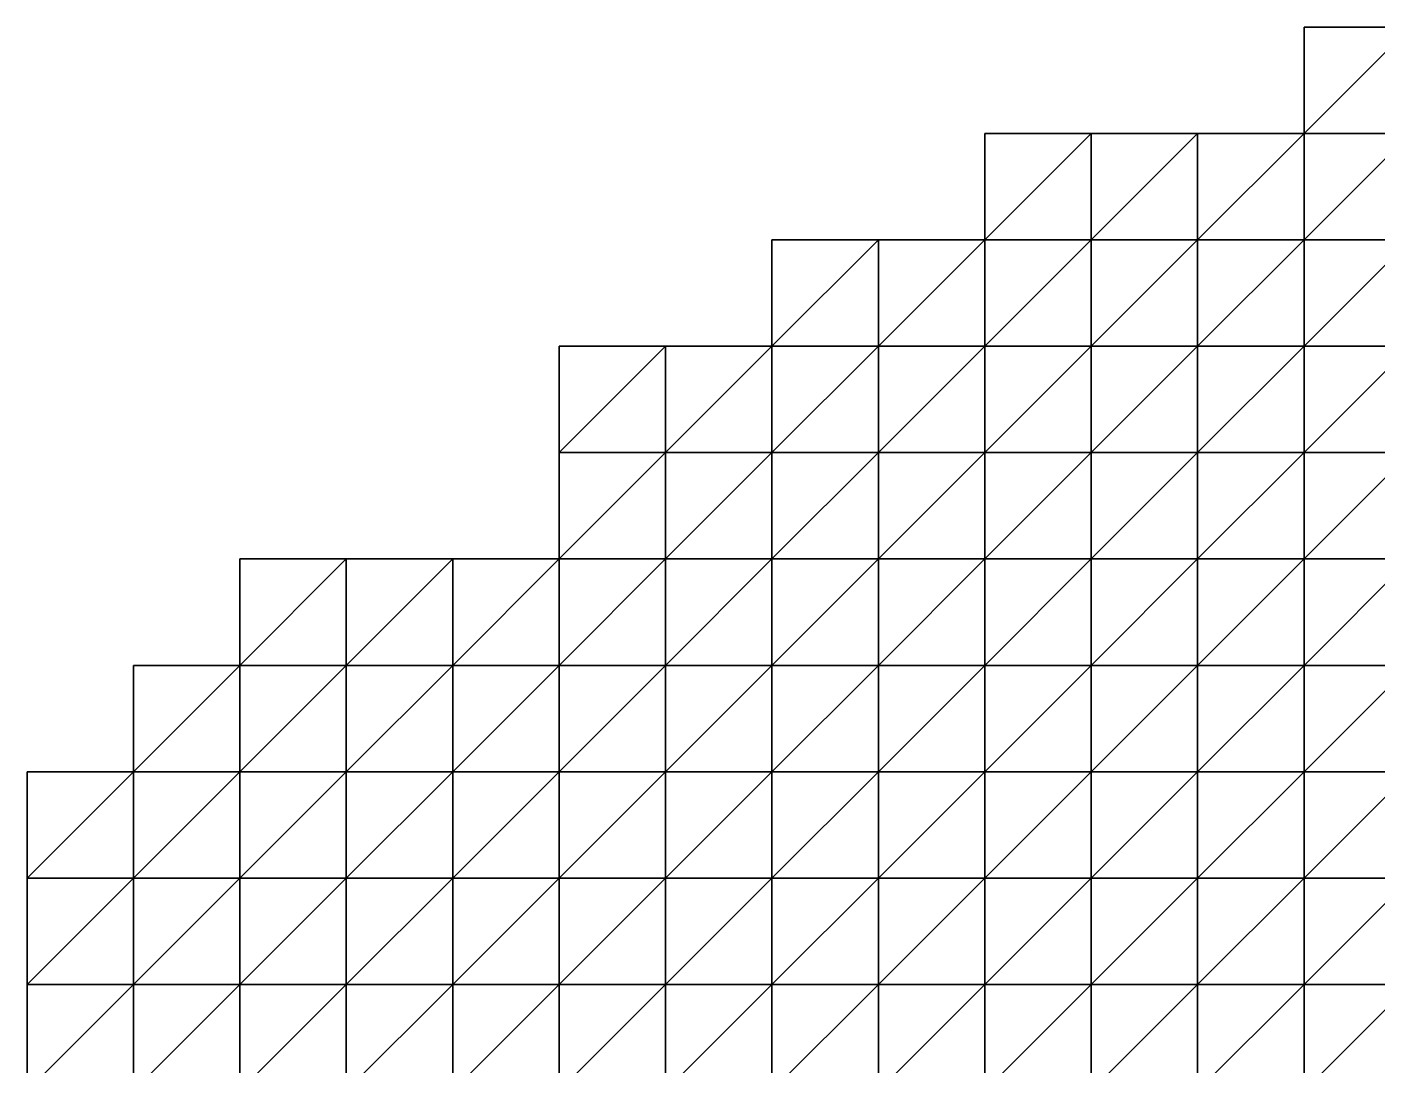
# Model space of a CAD drawing. Extents: x 292020 to 295740, y 4557680 to 4560040.
# Drawn here: x 293220 to 293473.9, y 4559124.7 to 4559320 of the extents above; entities that cross this region are included whole.
import ezdxf

# ---------------------------------------------------------------- set-up
doc = ezdxf.new("R2010")
doc.units = 0
doc.layers.add('RUN201_4_-_RUN201_NODOMAIN5_20X', color=7, linetype='CONTINUOUS')

msp = doc.modelspace()

# ---------------------------------------------------------------- linework, layer by layer
at = {"layer": 'RUN201_4_-_RUN201_NODOMAIN5_20X'}
for points in [[(293460, 4559320, 1900), (293460, 4559300, 1900), (293480, 4559320, 1900)], [(293480, 4559320, 1900), (293460, 4559300, 1900), (293480, 4559300, 1900)], [(293480, 4559320, 1920), (293460, 4559300, 1920), (293460, 4559320, 1920)], [(293480, 4559300, 1920), (293460, 4559300, 1920), (293480, 4559320, 1920)], [(293480, 4559320, 1900), (293460, 4559320, 1920), (293460, 4559320, 1900)], [(293480, 4559320, 1920), (293460, 4559320, 1920), (293480, 4559320, 1900)], [(293460, 4559320, 1900), (293460, 4559300, 1920), (293460, 4559300, 1900)], [(293460, 4559320, 1920), (293460, 4559300, 1920), (293460, 4559320, 1900)], [(293400, 4559300, 1900), (293400, 4559280, 1900), (293420, 4559300, 1900)], [(293420, 4559300, 1900), (293400, 4559280, 1900), (293420, 4559280, 1900)], [(293420, 4559300, 1920), (293400, 4559280, 1920), (293400, 4559300, 1920)], [(293420, 4559280, 1920), (293400, 4559280, 1920), (293420, 4559300, 1920)], [(293420, 4559300, 1900), (293400, 4559300, 1920), (293400, 4559300, 1900)], [(293420, 4559300, 1920), (293400, 4559300, 1920), (293420, 4559300, 1900)], [(293400, 4559300, 1900), (293400, 4559280, 1920), (293400, 4559280, 1900)], [(293400, 4559300, 1920), (293400, 4559280, 1920), (293400, 4559300, 1900)], [(293420, 4559300, 1900), (293420, 4559280, 1900), (293440, 4559300, 1900)], [(293440, 4559300, 1900), (293420, 4559280, 1900), (293440, 4559280, 1900)], [(293440, 4559300, 1920), (293420, 4559280, 1920), (293420, 4559300, 1920)], [(293440, 4559280, 1920), (293420, 4559280, 1920), (293440, 4559300, 1920)], [(293440, 4559300, 1900), (293420, 4559300, 1920), (293420, 4559300, 1900)], [(293440, 4559300, 1920), (293420, 4559300, 1920), (293440, 4559300, 1900)], [(293440, 4559300, 1900), (293440, 4559280, 1900), (293460, 4559300, 1900)], [(293460, 4559300, 1900), (293440, 4559280, 1900), (293460, 4559280, 1900)], [(293460, 4559300, 1920), (293440, 4559280, 1920), (293440, 4559300, 1920)], [(293460, 4559280, 1920), (293440, 4559280, 1920), (293460, 4559300, 1920)], [(293460, 4559300, 1900), (293440, 4559300, 1920), (293440, 4559300, 1900)], [(293460, 4559300, 1920), (293440, 4559300, 1920), (293460, 4559300, 1900)], [(293460, 4559300, 1880), (293460, 4559280, 1880), (293480, 4559300, 1880)], [(293480, 4559300, 1880), (293460, 4559280, 1880), (293480, 4559280, 1880)], [(293480, 4559300, 1880), (293460, 4559300, 1900), (293460, 4559300, 1880)], [(293480, 4559300, 1900), (293460, 4559300, 1900), (293480, 4559300, 1880)], [(293460, 4559300, 1880), (293460, 4559280, 1900), (293460, 4559280, 1880)], [(293460, 4559300, 1900), (293460, 4559280, 1900), (293460, 4559300, 1880)], [(293480, 4559300, 1920), (293460, 4559280, 1920), (293460, 4559300, 1920)], [(293480, 4559280, 1920), (293460, 4559280, 1920), (293480, 4559300, 1920)], [(293360, 4559280, 1900), (293360, 4559260, 1900), (293380, 4559280, 1900)], [(293380, 4559280, 1900), (293360, 4559260, 1900), (293380, 4559260, 1900)], [(293380, 4559280, 1920), (293360, 4559260, 1920), (293360, 4559280, 1920)], [(293380, 4559260, 1920), (293360, 4559260, 1920), (293380, 4559280, 1920)], [(293380, 4559280, 1900), (293360, 4559280, 1920), (293360, 4559280, 1900)], [(293380, 4559280, 1920), (293360, 4559280, 1920), (293380, 4559280, 1900)], [(293360, 4559280, 1900), (293360, 4559260, 1920), (293360, 4559260, 1900)], [(293360, 4559280, 1920), (293360, 4559260, 1920), (293360, 4559280, 1900)], [(293380, 4559280, 1900), (293380, 4559260, 1900), (293400, 4559280, 1900)], [(293400, 4559280, 1900), (293380, 4559260, 1900), (293400, 4559260, 1900)], [(293400, 4559280, 1920), (293380, 4559260, 1920), (293380, 4559280, 1920)], [(293400, 4559260, 1920), (293380, 4559260, 1920), (293400, 4559280, 1920)], [(293400, 4559280, 1900), (293380, 4559280, 1920), (293380, 4559280, 1900)], [(293400, 4559280, 1920), (293380, 4559280, 1920), (293400, 4559280, 1900)], [(293400, 4559280, 1880), (293400, 4559260, 1880), (293420, 4559280, 1880)], [(293420, 4559280, 1880), (293400, 4559260, 1880), (293420, 4559260, 1880)], [(293420, 4559280, 1880), (293400, 4559280, 1900), (293400, 4559280, 1880)], [(293420, 4559280, 1900), (293400, 4559280, 1900), (293420, 4559280, 1880)], [(293400, 4559280, 1880), (293400, 4559260, 1900), (293400, 4559260, 1880)], [(293400, 4559280, 1900), (293400, 4559260, 1900), (293400, 4559280, 1880)], [(293420, 4559280, 1920), (293400, 4559260, 1920), (293400, 4559280, 1920)], [(293420, 4559260, 1920), (293400, 4559260, 1920), (293420, 4559280, 1920)], [(293420, 4559280, 1880), (293420, 4559260, 1880), (293440, 4559280, 1880)], [(293440, 4559280, 1880), (293420, 4559260, 1880), (293440, 4559260, 1880)], [(293440, 4559280, 1880), (293420, 4559280, 1900), (293420, 4559280, 1880)], [(293440, 4559280, 1900), (293420, 4559280, 1900), (293440, 4559280, 1880)], [(293440, 4559280, 1920), (293420, 4559260, 1920), (293420, 4559280, 1920)], [(293440, 4559260, 1920), (293420, 4559260, 1920), (293440, 4559280, 1920)], [(293440, 4559280, 1880), (293440, 4559260, 1880), (293460, 4559280, 1880)], [(293460, 4559280, 1880), (293440, 4559260, 1880), (293460, 4559260, 1880)], [(293460, 4559280, 1880), (293440, 4559280, 1900), (293440, 4559280, 1880)], [(293460, 4559280, 1900), (293440, 4559280, 1900), (293460, 4559280, 1880)], [(293460, 4559280, 1920), (293440, 4559260, 1920), (293440, 4559280, 1920)], [(293460, 4559260, 1920), (293440, 4559260, 1920), (293460, 4559280, 1920)], [(293460, 4559280, 1860), (293460, 4559260, 1860), (293480, 4559280, 1860)], [(293480, 4559280, 1860), (293460, 4559260, 1860), (293480, 4559260, 1860)], [(293480, 4559280, 1860), (293460, 4559280, 1880), (293460, 4559280, 1860)], [(293480, 4559280, 1880), (293460, 4559280, 1880), (293480, 4559280, 1860)], [(293460, 4559280, 1860), (293460, 4559260, 1880), (293460, 4559260, 1860)], [(293460, 4559280, 1880), (293460, 4559260, 1880), (293460, 4559280, 1860)], [(293480, 4559280, 1920), (293460, 4559260, 1920), (293460, 4559280, 1920)], [(293480, 4559260, 1920), (293460, 4559260, 1920), (293480, 4559280, 1920)], [(293320, 4559260, 1900), (293320, 4559240, 1900), (293340, 4559260, 1900)], [(293340, 4559260, 1900), (293320, 4559240, 1900), (293340, 4559240, 1900)], [(293340, 4559260, 1920), (293320, 4559240, 1920), (293320, 4559260, 1920)], [(293340, 4559240, 1920), (293320, 4559240, 1920), (293340, 4559260, 1920)], [(293340, 4559260, 1900), (293320, 4559260, 1920), (293320, 4559260, 1900)], [(293340, 4559260, 1920), (293320, 4559260, 1920), (293340, 4559260, 1900)], [(293320, 4559260, 1900), (293320, 4559240, 1920), (293320, 4559240, 1900)], [(293320, 4559260, 1920), (293320, 4559240, 1920), (293320, 4559260, 1900)], [(293340, 4559260, 1900), (293340, 4559240, 1900), (293360, 4559260, 1900)], [(293360, 4559260, 1900), (293340, 4559240, 1900), (293360, 4559240, 1900)], [(293360, 4559260, 1920), (293340, 4559240, 1920), (293340, 4559260, 1920)], [(293360, 4559240, 1920), (293340, 4559240, 1920), (293360, 4559260, 1920)], [(293360, 4559260, 1900), (293340, 4559260, 1920), (293340, 4559260, 1900)], [(293360, 4559260, 1920), (293340, 4559260, 1920), (293360, 4559260, 1900)], [(293360, 4559260, 1880), (293360, 4559240, 1880), (293380, 4559260, 1880)], [(293380, 4559260, 1880), (293360, 4559240, 1880), (293380, 4559240, 1880)], [(293380, 4559260, 1880), (293360, 4559260, 1900), (293360, 4559260, 1880)], [(293380, 4559260, 1900), (293360, 4559260, 1900), (293380, 4559260, 1880)], [(293360, 4559260, 1880), (293360, 4559240, 1900), (293360, 4559240, 1880)], [(293360, 4559260, 1900), (293360, 4559240, 1900), (293360, 4559260, 1880)], [(293380, 4559260, 1920), (293360, 4559240, 1920), (293360, 4559260, 1920)], [(293380, 4559240, 1920), (293360, 4559240, 1920), (293380, 4559260, 1920)], [(293380, 4559260, 1880), (293380, 4559240, 1880), (293400, 4559260, 1880)], [(293400, 4559260, 1880), (293380, 4559240, 1880), (293400, 4559240, 1880)], [(293400, 4559260, 1880), (293380, 4559260, 1900), (293380, 4559260, 1880)], [(293400, 4559260, 1900), (293380, 4559260, 1900), (293400, 4559260, 1880)], [(293400, 4559260, 1920), (293380, 4559240, 1920), (293380, 4559260, 1920)], [(293400, 4559240, 1920), (293380, 4559240, 1920), (293400, 4559260, 1920)], [(293400, 4559260, 1880), (293400, 4559240, 1880), (293420, 4559260, 1880)], [(293420, 4559260, 1880), (293400, 4559240, 1880), (293420, 4559240, 1880)], [(293420, 4559260, 1920), (293400, 4559240, 1920), (293400, 4559260, 1920)], [(293420, 4559240, 1920), (293400, 4559240, 1920), (293420, 4559260, 1920)], [(293420, 4559260, 1860), (293420, 4559240, 1860), (293440, 4559260, 1860)], [(293440, 4559260, 1860), (293420, 4559240, 1860), (293440, 4559240, 1860)], [(293440, 4559260, 1860), (293420, 4559260, 1880), (293420, 4559260, 1860)], [(293440, 4559260, 1880), (293420, 4559260, 1880), (293440, 4559260, 1860)], [(293420, 4559260, 1860), (293420, 4559240, 1880), (293420, 4559240, 1860)], [(293420, 4559260, 1880), (293420, 4559240, 1880), (293420, 4559260, 1860)], [(293440, 4559260, 1920), (293420, 4559240, 1920), (293420, 4559260, 1920)], [(293440, 4559240, 1920), (293420, 4559240, 1920), (293440, 4559260, 1920)], [(293440, 4559260, 1860), (293440, 4559240, 1860), (293460, 4559260, 1860)], [(293460, 4559260, 1860), (293440, 4559240, 1860), (293460, 4559240, 1860)], [(293460, 4559260, 1860), (293440, 4559260, 1880), (293440, 4559260, 1860)], [(293460, 4559260, 1880), (293440, 4559260, 1880), (293460, 4559260, 1860)], [(293460, 4559260, 1920), (293440, 4559240, 1920), (293440, 4559260, 1920)], [(293460, 4559240, 1920), (293440, 4559240, 1920), (293460, 4559260, 1920)], [(293460, 4559260, 1840), (293460, 4559240, 1840), (293480, 4559260, 1840)], [(293480, 4559260, 1840), (293460, 4559240, 1840), (293480, 4559240, 1840)], [(293480, 4559260, 1840), (293460, 4559260, 1860), (293460, 4559260, 1840)], [(293480, 4559260, 1860), (293460, 4559260, 1860), (293480, 4559260, 1840)], [(293460, 4559260, 1840), (293460, 4559240, 1860), (293460, 4559240, 1840)], [(293460, 4559260, 1860), (293460, 4559240, 1860), (293460, 4559260, 1840)], [(293480, 4559260, 1920), (293460, 4559240, 1920), (293460, 4559260, 1920)], [(293480, 4559240, 1920), (293460, 4559240, 1920), (293480, 4559260, 1920)], [(293320, 4559240, 1880), (293320, 4559220, 1880), (293340, 4559240, 1880)], [(293340, 4559240, 1880), (293320, 4559220, 1880), (293340, 4559220, 1880)], [(293340, 4559240, 1900), (293320, 4559220, 1900), (293320, 4559240, 1900)], [(293340, 4559220, 1900), (293320, 4559220, 1900), (293340, 4559240, 1900)], [(293340, 4559240, 1880), (293320, 4559240, 1900), (293320, 4559240, 1880)], [(293340, 4559240, 1900), (293320, 4559240, 1900), (293340, 4559240, 1880)], [(293320, 4559240, 1880), (293320, 4559220, 1900), (293320, 4559220, 1880)], [(293320, 4559240, 1900), (293320, 4559220, 1900), (293320, 4559240, 1880)], [(293320, 4559240, 1900), (293320, 4559240, 1920), (293340, 4559240, 1900)], [(293340, 4559240, 1900), (293320, 4559240, 1920), (293340, 4559240, 1920)], [(293340, 4559240, 1880), (293340, 4559220, 1880), (293360, 4559240, 1880)], [(293360, 4559240, 1880), (293340, 4559220, 1880), (293360, 4559220, 1880)], [(293360, 4559240, 1880), (293340, 4559240, 1900), (293340, 4559240, 1880)], [(293360, 4559240, 1900), (293340, 4559240, 1900), (293360, 4559240, 1880)], [(293360, 4559240, 1920), (293340, 4559220, 1920), (293340, 4559240, 1920)], [(293360, 4559220, 1920), (293340, 4559220, 1920), (293360, 4559240, 1920)], [(293340, 4559240, 1900), (293340, 4559220, 1920), (293340, 4559220, 1900)], [(293340, 4559240, 1920), (293340, 4559220, 1920), (293340, 4559240, 1900)], [(293360, 4559240, 1880), (293360, 4559220, 1880), (293380, 4559240, 1880)], [(293380, 4559240, 1880), (293360, 4559220, 1880), (293380, 4559220, 1880)], [(293380, 4559240, 1920), (293360, 4559220, 1920), (293360, 4559240, 1920)], [(293380, 4559220, 1920), (293360, 4559220, 1920), (293380, 4559240, 1920)], [(293380, 4559240, 1860), (293380, 4559220, 1860), (293400, 4559240, 1860)], [(293400, 4559240, 1860), (293380, 4559220, 1860), (293400, 4559220, 1860)], [(293400, 4559240, 1860), (293380, 4559240, 1880), (293380, 4559240, 1860)], [(293400, 4559240, 1880), (293380, 4559240, 1880), (293400, 4559240, 1860)], [(293380, 4559240, 1860), (293380, 4559220, 1880), (293380, 4559220, 1860)], [(293380, 4559240, 1880), (293380, 4559220, 1880), (293380, 4559240, 1860)], [(293400, 4559240, 1920), (293380, 4559220, 1920), (293380, 4559240, 1920)], [(293400, 4559220, 1920), (293380, 4559220, 1920), (293400, 4559240, 1920)], [(293400, 4559240, 1860), (293400, 4559220, 1860), (293420, 4559240, 1860)], [(293420, 4559240, 1860), (293400, 4559220, 1860), (293420, 4559220, 1860)], [(293420, 4559240, 1860), (293400, 4559240, 1880), (293400, 4559240, 1860)], [(293420, 4559240, 1880), (293400, 4559240, 1880), (293420, 4559240, 1860)], [(293420, 4559240, 1920), (293400, 4559220, 1920), (293400, 4559240, 1920)], [(293420, 4559220, 1920), (293400, 4559220, 1920), (293420, 4559240, 1920)], [(293420, 4559240, 1840), (293420, 4559220, 1840), (293440, 4559240, 1840)], [(293440, 4559240, 1840), (293420, 4559220, 1840), (293440, 4559220, 1840)], [(293440, 4559240, 1840), (293420, 4559240, 1860), (293420, 4559240, 1840)], [(293440, 4559240, 1860), (293420, 4559240, 1860), (293440, 4559240, 1840)], [(293420, 4559240, 1840), (293420, 4559220, 1860), (293420, 4559220, 1840)], [(293420, 4559240, 1860), (293420, 4559220, 1860), (293420, 4559240, 1840)], [(293440, 4559240, 1920), (293420, 4559220, 1920), (293420, 4559240, 1920)], [(293440, 4559220, 1920), (293420, 4559220, 1920), (293440, 4559240, 1920)], [(293440, 4559240, 1840), (293440, 4559220, 1840), (293460, 4559240, 1840)], [(293460, 4559240, 1840), (293440, 4559220, 1840), (293460, 4559220, 1840)], [(293460, 4559240, 1840), (293440, 4559240, 1860), (293440, 4559240, 1840)], [(293460, 4559240, 1860), (293440, 4559240, 1860), (293460, 4559240, 1840)], [(293460, 4559240, 1920), (293440, 4559220, 1920), (293440, 4559240, 1920)], [(293460, 4559220, 1920), (293440, 4559220, 1920), (293460, 4559240, 1920)], [(293460, 4559240, 1820), (293460, 4559220, 1820), (293480, 4559240, 1820)], [(293480, 4559240, 1820), (293460, 4559220, 1820), (293480, 4559220, 1820)], [(293480, 4559240, 1820), (293460, 4559240, 1840), (293460, 4559240, 1820)], [(293480, 4559240, 1840), (293460, 4559240, 1840), (293480, 4559240, 1820)], [(293460, 4559240, 1820), (293460, 4559220, 1840), (293460, 4559220, 1820)], [(293460, 4559240, 1840), (293460, 4559220, 1840), (293460, 4559240, 1820)], [(293480, 4559240, 1920), (293460, 4559220, 1920), (293460, 4559240, 1920)], [(293480, 4559220, 1920), (293460, 4559220, 1920), (293480, 4559240, 1920)], [(293260, 4559220, 1880), (293260, 4559200, 1880), (293280, 4559220, 1880)], [(293280, 4559220, 1880), (293260, 4559200, 1880), (293280, 4559200, 1880)], [(293280, 4559220, 1900), (293260, 4559200, 1900), (293260, 4559220, 1900)], [(293280, 4559200, 1900), (293260, 4559200, 1900), (293280, 4559220, 1900)], [(293280, 4559220, 1880), (293260, 4559220, 1900), (293260, 4559220, 1880)], [(293280, 4559220, 1900), (293260, 4559220, 1900), (293280, 4559220, 1880)], [(293260, 4559220, 1880), (293260, 4559200, 1900), (293260, 4559200, 1880)], [(293260, 4559220, 1900), (293260, 4559200, 1900), (293260, 4559220, 1880)], [(293280, 4559220, 1880), (293280, 4559200, 1880), (293300, 4559220, 1880)], [(293300, 4559220, 1880), (293280, 4559200, 1880), (293300, 4559200, 1880)], [(293300, 4559220, 1900), (293280, 4559200, 1900), (293280, 4559220, 1900)], [(293300, 4559200, 1900), (293280, 4559200, 1900), (293300, 4559220, 1900)], [(293300, 4559220, 1880), (293280, 4559220, 1900), (293280, 4559220, 1880)], [(293300, 4559220, 1900), (293280, 4559220, 1900), (293300, 4559220, 1880)], [(293300, 4559220, 1880), (293300, 4559200, 1880), (293320, 4559220, 1880)], [(293320, 4559220, 1880), (293300, 4559200, 1880), (293320, 4559200, 1880)], [(293320, 4559220, 1900), (293300, 4559200, 1900), (293300, 4559220, 1900)], [(293320, 4559200, 1900), (293300, 4559200, 1900), (293320, 4559220, 1900)], [(293320, 4559220, 1880), (293300, 4559220, 1900), (293300, 4559220, 1880)], [(293320, 4559220, 1900), (293300, 4559220, 1900), (293320, 4559220, 1880)], [(293320, 4559220, 1880), (293320, 4559200, 1880), (293340, 4559220, 1880)], [(293340, 4559220, 1880), (293320, 4559200, 1880), (293340, 4559200, 1880)], [(293340, 4559220, 1900), (293320, 4559200, 1900), (293320, 4559220, 1900)], [(293340, 4559200, 1900), (293320, 4559200, 1900), (293340, 4559220, 1900)], [(293340, 4559220, 1860), (293340, 4559200, 1860), (293360, 4559220, 1860)], [(293360, 4559220, 1860), (293340, 4559200, 1860), (293360, 4559200, 1860)], [(293360, 4559220, 1860), (293340, 4559220, 1880), (293340, 4559220, 1860)], [(293360, 4559220, 1880), (293340, 4559220, 1880), (293360, 4559220, 1860)], [(293340, 4559220, 1860), (293340, 4559200, 1880), (293340, 4559200, 1860)], [(293340, 4559220, 1880), (293340, 4559200, 1880), (293340, 4559220, 1860)], [(293360, 4559220, 1920), (293340, 4559200, 1920), (293340, 4559220, 1920)], [(293360, 4559200, 1920), (293340, 4559200, 1920), (293360, 4559220, 1920)], [(293340, 4559220, 1900), (293340, 4559200, 1920), (293340, 4559200, 1900)], [(293340, 4559220, 1920), (293340, 4559200, 1920), (293340, 4559220, 1900)], [(293360, 4559220, 1860), (293360, 4559200, 1860), (293380, 4559220, 1860)], [(293380, 4559220, 1860), (293360, 4559200, 1860), (293380, 4559200, 1860)], [(293380, 4559220, 1860), (293360, 4559220, 1880), (293360, 4559220, 1860)], [(293380, 4559220, 1880), (293360, 4559220, 1880), (293380, 4559220, 1860)], [(293380, 4559220, 1920), (293360, 4559200, 1920), (293360, 4559220, 1920)], [(293380, 4559200, 1920), (293360, 4559200, 1920), (293380, 4559220, 1920)], [(293380, 4559220, 1840), (293380, 4559200, 1840), (293400, 4559220, 1840)], [(293400, 4559220, 1840), (293380, 4559200, 1840), (293400, 4559200, 1840)], [(293400, 4559220, 1840), (293380, 4559220, 1860), (293380, 4559220, 1840)], [(293400, 4559220, 1860), (293380, 4559220, 1860), (293400, 4559220, 1840)], [(293380, 4559220, 1840), (293380, 4559200, 1860), (293380, 4559200, 1840)], [(293380, 4559220, 1860), (293380, 4559200, 1860), (293380, 4559220, 1840)], [(293400, 4559220, 1920), (293380, 4559200, 1920), (293380, 4559220, 1920)], [(293400, 4559200, 1920), (293380, 4559200, 1920), (293400, 4559220, 1920)], [(293400, 4559220, 1840), (293400, 4559200, 1840), (293420, 4559220, 1840)], [(293420, 4559220, 1840), (293400, 4559200, 1840), (293420, 4559200, 1840)], [(293420, 4559220, 1840), (293400, 4559220, 1860), (293400, 4559220, 1840)], [(293420, 4559220, 1860), (293400, 4559220, 1860), (293420, 4559220, 1840)], [(293420, 4559220, 1920), (293400, 4559200, 1920), (293400, 4559220, 1920)], [(293420, 4559200, 1920), (293400, 4559200, 1920), (293420, 4559220, 1920)], [(293420, 4559220, 1820), (293420, 4559200, 1820), (293440, 4559220, 1820)], [(293440, 4559220, 1820), (293420, 4559200, 1820), (293440, 4559200, 1820)], [(293440, 4559220, 1820), (293420, 4559220, 1840), (293420, 4559220, 1820)], [(293440, 4559220, 1840), (293420, 4559220, 1840), (293440, 4559220, 1820)], [(293420, 4559220, 1820), (293420, 4559200, 1840), (293420, 4559200, 1820)], [(293420, 4559220, 1840), (293420, 4559200, 1840), (293420, 4559220, 1820)], [(293440, 4559220, 1920), (293420, 4559200, 1920), (293420, 4559220, 1920)], [(293440, 4559200, 1920), (293420, 4559200, 1920), (293440, 4559220, 1920)], [(293440, 4559220, 1820), (293440, 4559200, 1820), (293460, 4559220, 1820)], [(293460, 4559220, 1820), (293440, 4559200, 1820), (293460, 4559200, 1820)], [(293460, 4559220, 1820), (293440, 4559220, 1840), (293440, 4559220, 1820)], [(293460, 4559220, 1840), (293440, 4559220, 1840), (293460, 4559220, 1820)], [(293460, 4559220, 1920), (293440, 4559200, 1920), (293440, 4559220, 1920)], [(293460, 4559200, 1920), (293440, 4559200, 1920), (293460, 4559220, 1920)], [(293460, 4559220, 1800), (293460, 4559200, 1800), (293480, 4559220, 1800)], [(293480, 4559220, 1800), (293460, 4559200, 1800), (293480, 4559200, 1800)], [(293480, 4559220, 1800), (293460, 4559220, 1820), (293460, 4559220, 1800)], [(293480, 4559220, 1820), (293460, 4559220, 1820), (293480, 4559220, 1800)], [(293460, 4559220, 1800), (293460, 4559200, 1820), (293460, 4559200, 1800)], [(293460, 4559220, 1820), (293460, 4559200, 1820), (293460, 4559220, 1800)], [(293480, 4559220, 1920), (293460, 4559200, 1920), (293460, 4559220, 1920)], [(293480, 4559200, 1920), (293460, 4559200, 1920), (293480, 4559220, 1920)], [(293240, 4559200, 1880), (293240, 4559180, 1880), (293260, 4559200, 1880)], [(293260, 4559200, 1880), (293240, 4559180, 1880), (293260, 4559180, 1880)], [(293260, 4559200, 1900), (293240, 4559180, 1900), (293240, 4559200, 1900)], [(293260, 4559180, 1900), (293240, 4559180, 1900), (293260, 4559200, 1900)], [(293260, 4559200, 1880), (293240, 4559200, 1900), (293240, 4559200, 1880)], [(293260, 4559200, 1900), (293240, 4559200, 1900), (293260, 4559200, 1880)], [(293240, 4559200, 1880), (293240, 4559180, 1900), (293240, 4559180, 1880)], [(293240, 4559200, 1900), (293240, 4559180, 1900), (293240, 4559200, 1880)], [(293260, 4559200, 1880), (293260, 4559180, 1880), (293280, 4559200, 1880)], [(293280, 4559200, 1880), (293260, 4559180, 1880), (293280, 4559180, 1880)], [(293280, 4559200, 1900), (293260, 4559180, 1900), (293260, 4559200, 1900)], [(293280, 4559180, 1900), (293260, 4559180, 1900), (293280, 4559200, 1900)], [(293280, 4559200, 1860), (293280, 4559180, 1860), (293300, 4559200, 1860)], [(293300, 4559200, 1860), (293280, 4559180, 1860), (293300, 4559180, 1860)], [(293300, 4559200, 1860), (293280, 4559200, 1880), (293280, 4559200, 1860)], [(293300, 4559200, 1880), (293280, 4559200, 1880), (293300, 4559200, 1860)], [(293280, 4559200, 1860), (293280, 4559180, 1880), (293280, 4559180, 1860)], [(293280, 4559200, 1880), (293280, 4559180, 1880), (293280, 4559200, 1860)], [(293300, 4559200, 1900), (293280, 4559180, 1900), (293280, 4559200, 1900)], [(293300, 4559180, 1900), (293280, 4559180, 1900), (293300, 4559200, 1900)], [(293300, 4559200, 1860), (293300, 4559180, 1860), (293320, 4559200, 1860)], [(293320, 4559200, 1860), (293300, 4559180, 1860), (293320, 4559180, 1860)], [(293320, 4559200, 1860), (293300, 4559200, 1880), (293300, 4559200, 1860)], [(293320, 4559200, 1880), (293300, 4559200, 1880), (293320, 4559200, 1860)], [(293320, 4559200, 1900), (293300, 4559180, 1900), (293300, 4559200, 1900)], [(293320, 4559180, 1900), (293300, 4559180, 1900), (293320, 4559200, 1900)], [(293320, 4559200, 1860), (293320, 4559180, 1860), (293340, 4559200, 1860)], [(293340, 4559200, 1860), (293320, 4559180, 1860), (293340, 4559180, 1860)], [(293340, 4559200, 1860), (293320, 4559200, 1880), (293320, 4559200, 1860)], [(293340, 4559200, 1880), (293320, 4559200, 1880), (293340, 4559200, 1860)], [(293340, 4559200, 1900), (293320, 4559180, 1900), (293320, 4559200, 1900)], [(293340, 4559180, 1900), (293320, 4559180, 1900), (293340, 4559200, 1900)], [(293340, 4559200, 1840), (293340, 4559180, 1840), (293360, 4559200, 1840)], [(293360, 4559200, 1840), (293340, 4559180, 1840), (293360, 4559180, 1840)], [(293360, 4559200, 1840), (293340, 4559200, 1860), (293340, 4559200, 1840)], [(293360, 4559200, 1860), (293340, 4559200, 1860), (293360, 4559200, 1840)], [(293340, 4559200, 1840), (293340, 4559180, 1860), (293340, 4559180, 1840)], [(293340, 4559200, 1860), (293340, 4559180, 1860), (293340, 4559200, 1840)], [(293360, 4559200, 1900), (293340, 4559180, 1900), (293340, 4559200, 1900)], [(293360, 4559180, 1900), (293340, 4559180, 1900), (293360, 4559200, 1900)], [(293340, 4559200, 1900), (293340, 4559200, 1920), (293360, 4559200, 1900)], [(293360, 4559200, 1900), (293340, 4559200, 1920), (293360, 4559200, 1920)], [(293360, 4559200, 1840), (293360, 4559180, 1840), (293380, 4559200, 1840)], [(293380, 4559200, 1840), (293360, 4559180, 1840), (293380, 4559180, 1840)], [(293380, 4559200, 1840), (293360, 4559200, 1860), (293360, 4559200, 1840)], [(293380, 4559200, 1860), (293360, 4559200, 1860), (293380, 4559200, 1840)], [(293380, 4559200, 1920), (293360, 4559180, 1920), (293360, 4559200, 1920)], [(293380, 4559180, 1920), (293360, 4559180, 1920), (293380, 4559200, 1920)], [(293360, 4559200, 1900), (293360, 4559180, 1920), (293360, 4559180, 1900)], [(293360, 4559200, 1920), (293360, 4559180, 1920), (293360, 4559200, 1900)], [(293380, 4559200, 1820), (293380, 4559180, 1820), (293400, 4559200, 1820)], [(293400, 4559200, 1820), (293380, 4559180, 1820), (293400, 4559180, 1820)], [(293400, 4559200, 1820), (293380, 4559200, 1840), (293380, 4559200, 1820)], [(293400, 4559200, 1840), (293380, 4559200, 1840), (293400, 4559200, 1820)], [(293380, 4559200, 1820), (293380, 4559180, 1840), (293380, 4559180, 1820)], [(293380, 4559200, 1840), (293380, 4559180, 1840), (293380, 4559200, 1820)], [(293400, 4559200, 1920), (293380, 4559180, 1920), (293380, 4559200, 1920)], [(293400, 4559180, 1920), (293380, 4559180, 1920), (293400, 4559200, 1920)], [(293400, 4559200, 1820), (293400, 4559180, 1820), (293420, 4559200, 1820)], [(293420, 4559200, 1820), (293400, 4559180, 1820), (293420, 4559180, 1820)], [(293420, 4559200, 1820), (293400, 4559200, 1840), (293400, 4559200, 1820)], [(293420, 4559200, 1840), (293400, 4559200, 1840), (293420, 4559200, 1820)], [(293420, 4559200, 1920), (293400, 4559180, 1920), (293400, 4559200, 1920)], [(293420, 4559180, 1920), (293400, 4559180, 1920), (293420, 4559200, 1920)], [(293420, 4559200, 1800), (293420, 4559180, 1800), (293440, 4559200, 1800)], [(293440, 4559200, 1800), (293420, 4559180, 1800), (293440, 4559180, 1800)], [(293440, 4559200, 1800), (293420, 4559200, 1820), (293420, 4559200, 1800)], [(293440, 4559200, 1820), (293420, 4559200, 1820), (293440, 4559200, 1800)], [(293420, 4559200, 1800), (293420, 4559180, 1820), (293420, 4559180, 1800)], [(293420, 4559200, 1820), (293420, 4559180, 1820), (293420, 4559200, 1800)], [(293440, 4559200, 1920), (293420, 4559180, 1920), (293420, 4559200, 1920)], [(293440, 4559180, 1920), (293420, 4559180, 1920), (293440, 4559200, 1920)], [(293440, 4559200, 1800), (293440, 4559180, 1800), (293460, 4559200, 1800)], [(293460, 4559200, 1800), (293440, 4559180, 1800), (293460, 4559180, 1800)], [(293460, 4559200, 1800), (293440, 4559200, 1820), (293440, 4559200, 1800)], [(293460, 4559200, 1820), (293440, 4559200, 1820), (293460, 4559200, 1800)], [(293460, 4559200, 1920), (293440, 4559180, 1920), (293440, 4559200, 1920)], [(293460, 4559180, 1920), (293440, 4559180, 1920), (293460, 4559200, 1920)], [(293460, 4559200, 1780), (293460, 4559180, 1780), (293480, 4559200, 1780)], [(293480, 4559200, 1780), (293460, 4559180, 1780), (293480, 4559180, 1780)], [(293480, 4559200, 1780), (293460, 4559200, 1800), (293460, 4559200, 1780)], [(293480, 4559200, 1800), (293460, 4559200, 1800), (293480, 4559200, 1780)], [(293460, 4559200, 1780), (293460, 4559180, 1800), (293460, 4559180, 1780)], [(293460, 4559200, 1800), (293460, 4559180, 1800), (293460, 4559200, 1780)], [(293480, 4559200, 1920), (293460, 4559180, 1920), (293460, 4559200, 1920)], [(293480, 4559180, 1920), (293460, 4559180, 1920), (293480, 4559200, 1920)], [(293220, 4559180, 1880), (293220, 4559160, 1880), (293240, 4559180, 1880)], [(293240, 4559180, 1880), (293220, 4559160, 1880), (293240, 4559160, 1880)], [(293240, 4559180, 1900), (293220, 4559160, 1900), (293220, 4559180, 1900)], [(293240, 4559160, 1900), (293220, 4559160, 1900), (293240, 4559180, 1900)], [(293240, 4559180, 1880), (293220, 4559180, 1900), (293220, 4559180, 1880)], [(293240, 4559180, 1900), (293220, 4559180, 1900), (293240, 4559180, 1880)], [(293220, 4559180, 1880), (293220, 4559160, 1900), (293220, 4559160, 1880)], [(293220, 4559180, 1900), (293220, 4559160, 1900), (293220, 4559180, 1880)], [(293240, 4559180, 1860), (293240, 4559160, 1860), (293260, 4559180, 1860)], [(293260, 4559180, 1860), (293240, 4559160, 1860), (293260, 4559160, 1860)], [(293260, 4559180, 1860), (293240, 4559180, 1880), (293240, 4559180, 1860)], [(293260, 4559180, 1880), (293240, 4559180, 1880), (293260, 4559180, 1860)], [(293240, 4559180, 1860), (293240, 4559160, 1880), (293240, 4559160, 1860)], [(293240, 4559180, 1880), (293240, 4559160, 1880), (293240, 4559180, 1860)], [(293260, 4559180, 1900), (293240, 4559160, 1900), (293240, 4559180, 1900)], [(293260, 4559160, 1900), (293240, 4559160, 1900), (293260, 4559180, 1900)], [(293260, 4559180, 1860), (293260, 4559160, 1860), (293280, 4559180, 1860)], [(293280, 4559180, 1860), (293260, 4559160, 1860), (293280, 4559160, 1860)], [(293280, 4559180, 1860), (293260, 4559180, 1880), (293260, 4559180, 1860)], [(293280, 4559180, 1880), (293260, 4559180, 1880), (293280, 4559180, 1860)], [(293280, 4559180, 1900), (293260, 4559160, 1900), (293260, 4559180, 1900)], [(293280, 4559160, 1900), (293260, 4559160, 1900), (293280, 4559180, 1900)], [(293280, 4559180, 1840), (293280, 4559160, 1840), (293300, 4559180, 1840)], [(293300, 4559180, 1840), (293280, 4559160, 1840), (293300, 4559160, 1840)], [(293300, 4559180, 1840), (293280, 4559180, 1860), (293280, 4559180, 1840)], [(293300, 4559180, 1860), (293280, 4559180, 1860), (293300, 4559180, 1840)], [(293280, 4559180, 1840), (293280, 4559160, 1860), (293280, 4559160, 1840)], [(293280, 4559180, 1860), (293280, 4559160, 1860), (293280, 4559180, 1840)], [(293300, 4559180, 1900), (293280, 4559160, 1900), (293280, 4559180, 1900)], [(293300, 4559160, 1900), (293280, 4559160, 1900), (293300, 4559180, 1900)], [(293300, 4559180, 1840), (293300, 4559160, 1840), (293320, 4559180, 1840)], [(293320, 4559180, 1840), (293300, 4559160, 1840), (293320, 4559160, 1840)], [(293320, 4559180, 1840), (293300, 4559180, 1860), (293300, 4559180, 1840)], [(293320, 4559180, 1860), (293300, 4559180, 1860), (293320, 4559180, 1840)], [(293320, 4559180, 1900), (293300, 4559160, 1900), (293300, 4559180, 1900)], [(293320, 4559160, 1900), (293300, 4559160, 1900), (293320, 4559180, 1900)], [(293320, 4559180, 1840), (293320, 4559160, 1840), (293340, 4559180, 1840)], [(293340, 4559180, 1840), (293320, 4559160, 1840), (293340, 4559160, 1840)], [(293340, 4559180, 1840), (293320, 4559180, 1860), (293320, 4559180, 1840)], [(293340, 4559180, 1860), (293320, 4559180, 1860), (293340, 4559180, 1840)], [(293340, 4559180, 1900), (293320, 4559160, 1900), (293320, 4559180, 1900)], [(293340, 4559160, 1900), (293320, 4559160, 1900), (293340, 4559180, 1900)], [(293340, 4559180, 1820), (293340, 4559160, 1820), (293360, 4559180, 1820)], [(293360, 4559180, 1820), (293340, 4559160, 1820), (293360, 4559160, 1820)], [(293360, 4559180, 1820), (293340, 4559180, 1840), (293340, 4559180, 1820)], [(293360, 4559180, 1840), (293340, 4559180, 1840), (293360, 4559180, 1820)], [(293340, 4559180, 1820), (293340, 4559160, 1840), (293340, 4559160, 1820)], [(293340, 4559180, 1840), (293340, 4559160, 1840), (293340, 4559180, 1820)], [(293360, 4559180, 1900), (293340, 4559160, 1900), (293340, 4559180, 1900)], [(293360, 4559160, 1900), (293340, 4559160, 1900), (293360, 4559180, 1900)], [(293360, 4559180, 1820), (293360, 4559160, 1820), (293380, 4559180, 1820)], [(293380, 4559180, 1820), (293360, 4559160, 1820), (293380, 4559160, 1820)], [(293380, 4559180, 1820), (293360, 4559180, 1840), (293360, 4559180, 1820)], [(293380, 4559180, 1840), (293360, 4559180, 1840), (293380, 4559180, 1820)], [(293380, 4559180, 1920), (293360, 4559160, 1920), (293360, 4559180, 1920)], [(293380, 4559160, 1920), (293360, 4559160, 1920), (293380, 4559180, 1920)], [(293360, 4559180, 1900), (293360, 4559160, 1920), (293360, 4559160, 1900)], [(293360, 4559180, 1920), (293360, 4559160, 1920), (293360, 4559180, 1900)], [(293380, 4559180, 1800), (293380, 4559160, 1800), (293400, 4559180, 1800)], [(293400, 4559180, 1800), (293380, 4559160, 1800), (293400, 4559160, 1800)], [(293400, 4559180, 1800), (293380, 4559180, 1820), (293380, 4559180, 1800)], [(293400, 4559180, 1820), (293380, 4559180, 1820), (293400, 4559180, 1800)], [(293380, 4559180, 1800), (293380, 4559160, 1820), (293380, 4559160, 1800)], [(293380, 4559180, 1820), (293380, 4559160, 1820), (293380, 4559180, 1800)], [(293400, 4559180, 1920), (293380, 4559160, 1920), (293380, 4559180, 1920)], [(293400, 4559160, 1920), (293380, 4559160, 1920), (293400, 4559180, 1920)], [(293400, 4559180, 1800), (293400, 4559160, 1800), (293420, 4559180, 1800)], [(293420, 4559180, 1800), (293400, 4559160, 1800), (293420, 4559160, 1800)], [(293420, 4559180, 1800), (293400, 4559180, 1820), (293400, 4559180, 1800)], [(293420, 4559180, 1820), (293400, 4559180, 1820), (293420, 4559180, 1800)], [(293420, 4559180, 1920), (293400, 4559160, 1920), (293400, 4559180, 1920)], [(293420, 4559160, 1920), (293400, 4559160, 1920), (293420, 4559180, 1920)], [(293420, 4559180, 1780), (293420, 4559160, 1780), (293440, 4559180, 1780)], [(293440, 4559180, 1780), (293420, 4559160, 1780), (293440, 4559160, 1780)], [(293440, 4559180, 1780), (293420, 4559180, 1800), (293420, 4559180, 1780)], [(293440, 4559180, 1800), (293420, 4559180, 1800), (293440, 4559180, 1780)], [(293420, 4559180, 1780), (293420, 4559160, 1800), (293420, 4559160, 1780)], [(293420, 4559180, 1800), (293420, 4559160, 1800), (293420, 4559180, 1780)], [(293440, 4559180, 1920), (293420, 4559160, 1920), (293420, 4559180, 1920)], [(293440, 4559160, 1920), (293420, 4559160, 1920), (293440, 4559180, 1920)], [(293440, 4559180, 1780), (293440, 4559160, 1780), (293460, 4559180, 1780)], [(293460, 4559180, 1780), (293440, 4559160, 1780), (293460, 4559160, 1780)], [(293460, 4559180, 1780), (293440, 4559180, 1800), (293440, 4559180, 1780)], [(293460, 4559180, 1800), (293440, 4559180, 1800), (293460, 4559180, 1780)], [(293460, 4559180, 1920), (293440, 4559160, 1920), (293440, 4559180, 1920)], [(293460, 4559160, 1920), (293440, 4559160, 1920), (293460, 4559180, 1920)], [(293460, 4559180, 1780), (293460, 4559160, 1780), (293480, 4559180, 1780)], [(293480, 4559180, 1780), (293460, 4559160, 1780), (293480, 4559160, 1780)], [(293480, 4559180, 1920), (293460, 4559160, 1920), (293460, 4559180, 1920)], [(293480, 4559160, 1920), (293460, 4559160, 1920), (293480, 4559180, 1920)], [(293220, 4559160, 1860), (293220, 4559140, 1860), (293240, 4559160, 1860)], [(293240, 4559160, 1860), (293220, 4559140, 1860), (293240, 4559140, 1860)], [(293240, 4559160, 1880), (293220, 4559140, 1880), (293220, 4559160, 1880)], [(293240, 4559140, 1880), (293220, 4559140, 1880), (293240, 4559160, 1880)], [(293240, 4559160, 1860), (293220, 4559160, 1880), (293220, 4559160, 1860)], [(293240, 4559160, 1880), (293220, 4559160, 1880), (293240, 4559160, 1860)], [(293220, 4559160, 1860), (293220, 4559140, 1880), (293220, 4559140, 1860)], [(293220, 4559160, 1880), (293220, 4559140, 1880), (293220, 4559160, 1860)], [(293220, 4559160, 1880), (293220, 4559160, 1900), (293240, 4559160, 1880)], [(293240, 4559160, 1880), (293220, 4559160, 1900), (293240, 4559160, 1900)], [(293240, 4559160, 1860), (293240, 4559140, 1860), (293260, 4559160, 1860)], [(293260, 4559160, 1860), (293240, 4559140, 1860), (293260, 4559140, 1860)], [(293260, 4559160, 1900), (293240, 4559140, 1900), (293240, 4559160, 1900)], [(293260, 4559140, 1900), (293240, 4559140, 1900), (293260, 4559160, 1900)], [(293240, 4559160, 1880), (293240, 4559140, 1900), (293240, 4559140, 1880)], [(293240, 4559160, 1900), (293240, 4559140, 1900), (293240, 4559160, 1880)], [(293260, 4559160, 1840), (293260, 4559140, 1840), (293280, 4559160, 1840)], [(293280, 4559160, 1840), (293260, 4559140, 1840), (293280, 4559140, 1840)], [(293280, 4559160, 1840), (293260, 4559160, 1860), (293260, 4559160, 1840)], [(293280, 4559160, 1860), (293260, 4559160, 1860), (293280, 4559160, 1840)], [(293260, 4559160, 1840), (293260, 4559140, 1860), (293260, 4559140, 1840)], [(293260, 4559160, 1860), (293260, 4559140, 1860), (293260, 4559160, 1840)], [(293280, 4559160, 1900), (293260, 4559140, 1900), (293260, 4559160, 1900)], [(293280, 4559140, 1900), (293260, 4559140, 1900), (293280, 4559160, 1900)], [(293280, 4559160, 1820), (293280, 4559140, 1820), (293300, 4559160, 1820)], [(293300, 4559160, 1820), (293280, 4559140, 1820), (293300, 4559140, 1820)], [(293300, 4559160, 1820), (293280, 4559160, 1840), (293280, 4559160, 1820)], [(293300, 4559160, 1840), (293280, 4559160, 1840), (293300, 4559160, 1820)], [(293280, 4559160, 1820), (293280, 4559140, 1840), (293280, 4559140, 1820)], [(293280, 4559160, 1840), (293280, 4559140, 1840), (293280, 4559160, 1820)], [(293300, 4559160, 1900), (293280, 4559140, 1900), (293280, 4559160, 1900)], [(293300, 4559140, 1900), (293280, 4559140, 1900), (293300, 4559160, 1900)], [(293300, 4559160, 1820), (293300, 4559140, 1820), (293320, 4559160, 1820)], [(293320, 4559160, 1820), (293300, 4559140, 1820), (293320, 4559140, 1820)], [(293320, 4559160, 1820), (293300, 4559160, 1840), (293300, 4559160, 1820)], [(293320, 4559160, 1840), (293300, 4559160, 1840), (293320, 4559160, 1820)], [(293320, 4559160, 1900), (293300, 4559140, 1900), (293300, 4559160, 1900)], [(293320, 4559140, 1900), (293300, 4559140, 1900), (293320, 4559160, 1900)], [(293320, 4559160, 1820), (293320, 4559140, 1820), (293340, 4559160, 1820)], [(293340, 4559160, 1820), (293320, 4559140, 1820), (293340, 4559140, 1820)], [(293340, 4559160, 1820), (293320, 4559160, 1840), (293320, 4559160, 1820)], [(293340, 4559160, 1840), (293320, 4559160, 1840), (293340, 4559160, 1820)], [(293340, 4559160, 1900), (293320, 4559140, 1900), (293320, 4559160, 1900)], [(293340, 4559140, 1900), (293320, 4559140, 1900), (293340, 4559160, 1900)], [(293340, 4559160, 1800), (293340, 4559140, 1800), (293360, 4559160, 1800)], [(293360, 4559160, 1800), (293340, 4559140, 1800), (293360, 4559140, 1800)], [(293360, 4559160, 1800), (293340, 4559160, 1820), (293340, 4559160, 1800)], [(293360, 4559160, 1820), (293340, 4559160, 1820), (293360, 4559160, 1800)], [(293340, 4559160, 1800), (293340, 4559140, 1820), (293340, 4559140, 1800)], [(293340, 4559160, 1820), (293340, 4559140, 1820), (293340, 4559160, 1800)], [(293360, 4559160, 1900), (293340, 4559140, 1900), (293340, 4559160, 1900)], [(293360, 4559140, 1900), (293340, 4559140, 1900), (293360, 4559160, 1900)], [(293360, 4559160, 1800), (293360, 4559140, 1800), (293380, 4559160, 1800)], [(293380, 4559160, 1800), (293360, 4559140, 1800), (293380, 4559140, 1800)], [(293380, 4559160, 1800), (293360, 4559160, 1820), (293360, 4559160, 1800)], [(293380, 4559160, 1820), (293360, 4559160, 1820), (293380, 4559160, 1800)], [(293380, 4559160, 1900), (293360, 4559140, 1900), (293360, 4559160, 1900)], [(293380, 4559140, 1900), (293360, 4559140, 1900), (293380, 4559160, 1900)], [(293360, 4559160, 1900), (293360, 4559160, 1920), (293380, 4559160, 1900)], [(293380, 4559160, 1900), (293360, 4559160, 1920), (293380, 4559160, 1920)], [(293380, 4559160, 1780), (293380, 4559140, 1780), (293400, 4559160, 1780)], [(293400, 4559160, 1780), (293380, 4559140, 1780), (293400, 4559140, 1780)], [(293400, 4559160, 1780), (293380, 4559160, 1800), (293380, 4559160, 1780)], [(293400, 4559160, 1800), (293380, 4559160, 1800), (293400, 4559160, 1780)], [(293380, 4559160, 1780), (293380, 4559140, 1800), (293380, 4559140, 1780)], [(293380, 4559160, 1800), (293380, 4559140, 1800), (293380, 4559160, 1780)], [(293400, 4559160, 1920), (293380, 4559140, 1920), (293380, 4559160, 1920)], [(293400, 4559140, 1920), (293380, 4559140, 1920), (293400, 4559160, 1920)], [(293380, 4559160, 1900), (293380, 4559140, 1920), (293380, 4559140, 1900)], [(293380, 4559160, 1920), (293380, 4559140, 1920), (293380, 4559160, 1900)], [(293400, 4559160, 1780), (293400, 4559140, 1780), (293420, 4559160, 1780)], [(293420, 4559160, 1780), (293400, 4559140, 1780), (293420, 4559140, 1780)], [(293420, 4559160, 1780), (293400, 4559160, 1800), (293400, 4559160, 1780)], [(293420, 4559160, 1800), (293400, 4559160, 1800), (293420, 4559160, 1780)], [(293420, 4559160, 1920), (293400, 4559140, 1920), (293400, 4559160, 1920)], [(293420, 4559140, 1920), (293400, 4559140, 1920), (293420, 4559160, 1920)], [(293420, 4559160, 1780), (293420, 4559140, 1780), (293440, 4559160, 1780)], [(293440, 4559160, 1780), (293420, 4559140, 1780), (293440, 4559140, 1780)], [(293440, 4559160, 1920), (293420, 4559140, 1920), (293420, 4559160, 1920)], [(293440, 4559140, 1920), (293420, 4559140, 1920), (293440, 4559160, 1920)], [(293440, 4559160, 1780), (293440, 4559140, 1780), (293460, 4559160, 1780)], [(293460, 4559160, 1780), (293440, 4559140, 1780), (293460, 4559140, 1780)], [(293460, 4559160, 1920), (293440, 4559140, 1920), (293440, 4559160, 1920)], [(293460, 4559140, 1920), (293440, 4559140, 1920), (293460, 4559160, 1920)], [(293460, 4559160, 1780), (293460, 4559140, 1780), (293480, 4559160, 1780)], [(293480, 4559160, 1780), (293460, 4559140, 1780), (293480, 4559140, 1780)], [(293480, 4559160, 1920), (293460, 4559140, 1920), (293460, 4559160, 1920)], [(293480, 4559140, 1920), (293460, 4559140, 1920), (293480, 4559160, 1920)], [(293220, 4559140, 1860), (293220, 4559120, 1860), (293240, 4559140, 1860)], [(293240, 4559140, 1860), (293220, 4559120, 1860), (293240, 4559120, 1860)], [(293240, 4559140, 1880), (293220, 4559120, 1880), (293220, 4559140, 1880)], [(293240, 4559120, 1880), (293220, 4559120, 1880), (293240, 4559140, 1880)], [(293220, 4559140, 1860), (293220, 4559120, 1880), (293220, 4559120, 1860)], [(293220, 4559140, 1880), (293220, 4559120, 1880), (293220, 4559140, 1860)], [(293240, 4559140, 1840), (293240, 4559120, 1840), (293260, 4559140, 1840)], [(293260, 4559140, 1840), (293240, 4559120, 1840), (293260, 4559120, 1840)], [(293260, 4559140, 1840), (293240, 4559140, 1860), (293240, 4559140, 1840)], [(293260, 4559140, 1860), (293240, 4559140, 1860), (293260, 4559140, 1840)], [(293240, 4559140, 1840), (293240, 4559120, 1860), (293240, 4559120, 1840)], [(293240, 4559140, 1860), (293240, 4559120, 1860), (293240, 4559140, 1840)], [(293260, 4559140, 1900), (293240, 4559120, 1900), (293240, 4559140, 1900)], [(293260, 4559120, 1900), (293240, 4559120, 1900), (293260, 4559140, 1900)], [(293240, 4559140, 1880), (293240, 4559120, 1900), (293240, 4559120, 1880)], [(293240, 4559140, 1900), (293240, 4559120, 1900), (293240, 4559140, 1880)], [(293260, 4559140, 1820), (293260, 4559120, 1820), (293280, 4559140, 1820)], [(293280, 4559140, 1820), (293260, 4559120, 1820), (293280, 4559120, 1820)], [(293280, 4559140, 1820), (293260, 4559140, 1840), (293260, 4559140, 1820)], [(293280, 4559140, 1840), (293260, 4559140, 1840), (293280, 4559140, 1820)], [(293260, 4559140, 1820), (293260, 4559120, 1840), (293260, 4559120, 1820)], [(293260, 4559140, 1840), (293260, 4559120, 1840), (293260, 4559140, 1820)], [(293280, 4559140, 1900), (293260, 4559120, 1900), (293260, 4559140, 1900)], [(293280, 4559120, 1900), (293260, 4559120, 1900), (293280, 4559140, 1900)], [(293280, 4559140, 1800), (293280, 4559120, 1800), (293300, 4559140, 1800)], [(293300, 4559140, 1800), (293280, 4559120, 1800), (293300, 4559120, 1800)], [(293300, 4559140, 1800), (293280, 4559140, 1820), (293280, 4559140, 1800)], [(293300, 4559140, 1820), (293280, 4559140, 1820), (293300, 4559140, 1800)], [(293280, 4559140, 1800), (293280, 4559120, 1820), (293280, 4559120, 1800)], [(293280, 4559140, 1820), (293280, 4559120, 1820), (293280, 4559140, 1800)], [(293300, 4559140, 1900), (293280, 4559120, 1900), (293280, 4559140, 1900)], [(293300, 4559120, 1900), (293280, 4559120, 1900), (293300, 4559140, 1900)], [(293300, 4559140, 1800), (293300, 4559120, 1800), (293320, 4559140, 1800)], [(293320, 4559140, 1800), (293300, 4559120, 1800), (293320, 4559120, 1800)], [(293320, 4559140, 1800), (293300, 4559140, 1820), (293300, 4559140, 1800)], [(293320, 4559140, 1820), (293300, 4559140, 1820), (293320, 4559140, 1800)], [(293320, 4559140, 1900), (293300, 4559120, 1900), (293300, 4559140, 1900)], [(293320, 4559120, 1900), (293300, 4559120, 1900), (293320, 4559140, 1900)], [(293320, 4559140, 1800), (293320, 4559120, 1800), (293340, 4559140, 1800)], [(293340, 4559140, 1800), (293320, 4559120, 1800), (293340, 4559120, 1800)], [(293340, 4559140, 1800), (293320, 4559140, 1820), (293320, 4559140, 1800)], [(293340, 4559140, 1820), (293320, 4559140, 1820), (293340, 4559140, 1800)], [(293340, 4559140, 1900), (293320, 4559120, 1900), (293320, 4559140, 1900)], [(293340, 4559120, 1900), (293320, 4559120, 1900), (293340, 4559140, 1900)], [(293340, 4559140, 1780), (293340, 4559120, 1780), (293360, 4559140, 1780)], [(293360, 4559140, 1780), (293340, 4559120, 1780), (293360, 4559120, 1780)], [(293360, 4559140, 1780), (293340, 4559140, 1800), (293340, 4559140, 1780)], [(293360, 4559140, 1800), (293340, 4559140, 1800), (293360, 4559140, 1780)], [(293340, 4559140, 1780), (293340, 4559120, 1800), (293340, 4559120, 1780)], [(293340, 4559140, 1800), (293340, 4559120, 1800), (293340, 4559140, 1780)], [(293360, 4559140, 1900), (293340, 4559120, 1900), (293340, 4559140, 1900)], [(293360, 4559120, 1900), (293340, 4559120, 1900), (293360, 4559140, 1900)], [(293360, 4559140, 1780), (293360, 4559120, 1780), (293380, 4559140, 1780)], [(293380, 4559140, 1780), (293360, 4559120, 1780), (293380, 4559120, 1780)], [(293380, 4559140, 1780), (293360, 4559140, 1800), (293360, 4559140, 1780)], [(293380, 4559140, 1800), (293360, 4559140, 1800), (293380, 4559140, 1780)], [(293380, 4559140, 1900), (293360, 4559120, 1900), (293360, 4559140, 1900)], [(293380, 4559120, 1900), (293360, 4559120, 1900), (293380, 4559140, 1900)], [(293380, 4559140, 1780), (293380, 4559120, 1780), (293400, 4559140, 1780)], [(293400, 4559140, 1780), (293380, 4559120, 1780), (293400, 4559120, 1780)], [(293400, 4559140, 1920), (293380, 4559120, 1920), (293380, 4559140, 1920)], [(293400, 4559120, 1920), (293380, 4559120, 1920), (293400, 4559140, 1920)], [(293380, 4559140, 1900), (293380, 4559120, 1920), (293380, 4559120, 1900)], [(293380, 4559140, 1920), (293380, 4559120, 1920), (293380, 4559140, 1900)], [(293400, 4559140, 1780), (293400, 4559120, 1780), (293420, 4559140, 1780)], [(293420, 4559140, 1780), (293400, 4559120, 1780), (293420, 4559120, 1780)], [(293420, 4559140, 1920), (293400, 4559120, 1920), (293400, 4559140, 1920)], [(293420, 4559120, 1920), (293400, 4559120, 1920), (293420, 4559140, 1920)], [(293420, 4559140, 1780), (293420, 4559120, 1780), (293440, 4559140, 1780)], [(293440, 4559140, 1780), (293420, 4559120, 1780), (293440, 4559120, 1780)], [(293440, 4559140, 1920), (293420, 4559120, 1920), (293420, 4559140, 1920)], [(293440, 4559120, 1920), (293420, 4559120, 1920), (293440, 4559140, 1920)], [(293440, 4559140, 1780), (293440, 4559120, 1780), (293460, 4559140, 1780)], [(293460, 4559140, 1780), (293440, 4559120, 1780), (293460, 4559120, 1780)], [(293460, 4559140, 1920), (293440, 4559120, 1920), (293440, 4559140, 1920)], [(293460, 4559120, 1920), (293440, 4559120, 1920), (293460, 4559140, 1920)], [(293460, 4559140, 1780), (293460, 4559120, 1780), (293480, 4559140, 1780)], [(293480, 4559140, 1780), (293460, 4559120, 1780), (293480, 4559120, 1780)], [(293480, 4559140, 1920), (293460, 4559120, 1920), (293460, 4559140, 1920)], [(293480, 4559120, 1920), (293460, 4559120, 1920), (293480, 4559140, 1920)]]:
    msp.add_3dface(points, dxfattribs=at)

doc.saveas('drawing.dxf')
